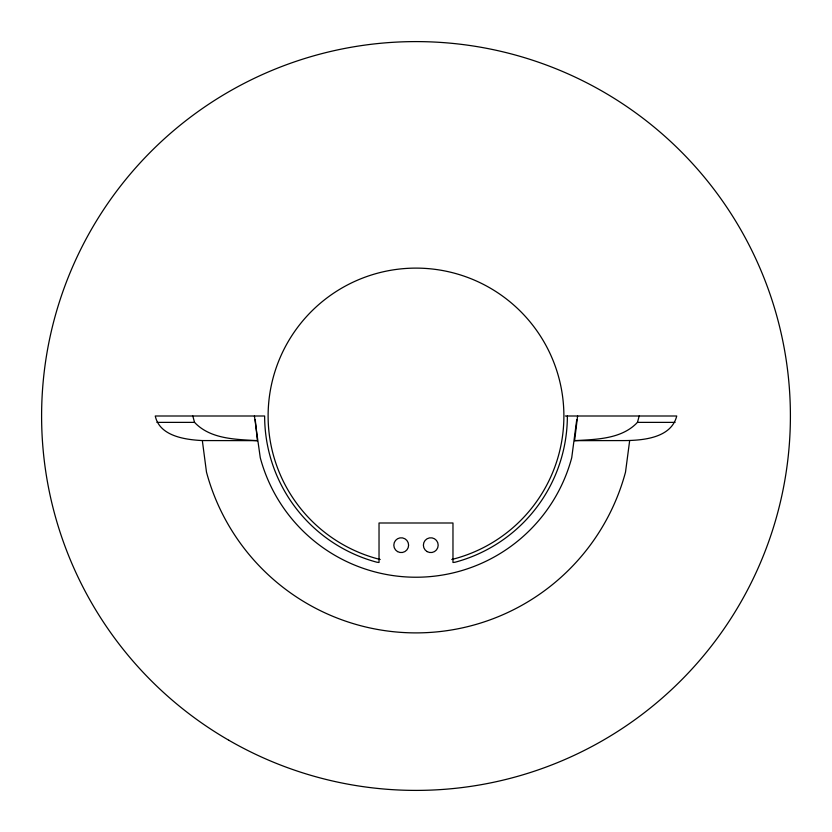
<?xml version="1.0" encoding="UTF-8"?>
<svg xmlns="http://www.w3.org/2000/svg" width="832" height="832" viewBox="0 0 832 832"><rect width="100%" height="100%" fill="white"/><g stroke="black" fill="none" stroke-linecap="round" stroke-linejoin="round"><path stroke-width="1.25" d="M565.365 416L676.738 416C671.195 438.433 642.096 440.565 622.814 440.586C606.757 440.586 590.689 440.648 574.621 440.648L577.595 416M576.742 419.64L571.73 457.725A161.221 161.221 0 0 1 260.27 457.725L254.405 416M629.668 440.565L625.508 472.139A216.902 216.902 0 0 1 206.492 472.139L202.332 440.565C185.068 439.702 159.546 436.145 155.262 416L264.638 416A151.362 151.362 0 0 0 376.823 562.203L379.028 562.494L379.028 522.995L452.972 522.995L452.972 562.494L455.177 562.203A151.362 151.362 0 0 0 567.362 416M574.621 440.648C596.305 439.358 621.577 439.244 637.458 422.375L639.184 416M156.915 422.375L194.542 422.375C210.423 439.244 235.695 439.358 257.379 440.648L255.258 419.64M637.458 422.375L675.085 422.375M202.332 440.565L257.379 440.648M192.816 416L194.542 422.375M380.203 559.489A147.888 147.888 0 0 1 294.372 331.874A147.888 147.888 0 0 1 537.628 331.874A147.888 147.888 0 0 1 451.797 559.489M228.8 740.241A374.4 374.4 0 0 0 790.4 416A374.4 374.4 0 0 0 228.8 91.759A374.4 374.4 0 0 0 228.8 740.241M427.086 551.585A7.394 7.394 0 0 0 438.183 545.178A7.394 7.394 0 0 0 427.086 538.772A7.394 7.394 0 0 0 427.086 551.585M397.519 551.585A7.394 7.394 0 0 0 408.606 545.178A7.394 7.394 0 0 0 397.519 538.772A7.394 7.394 0 0 0 397.519 551.585"/></g></svg>
